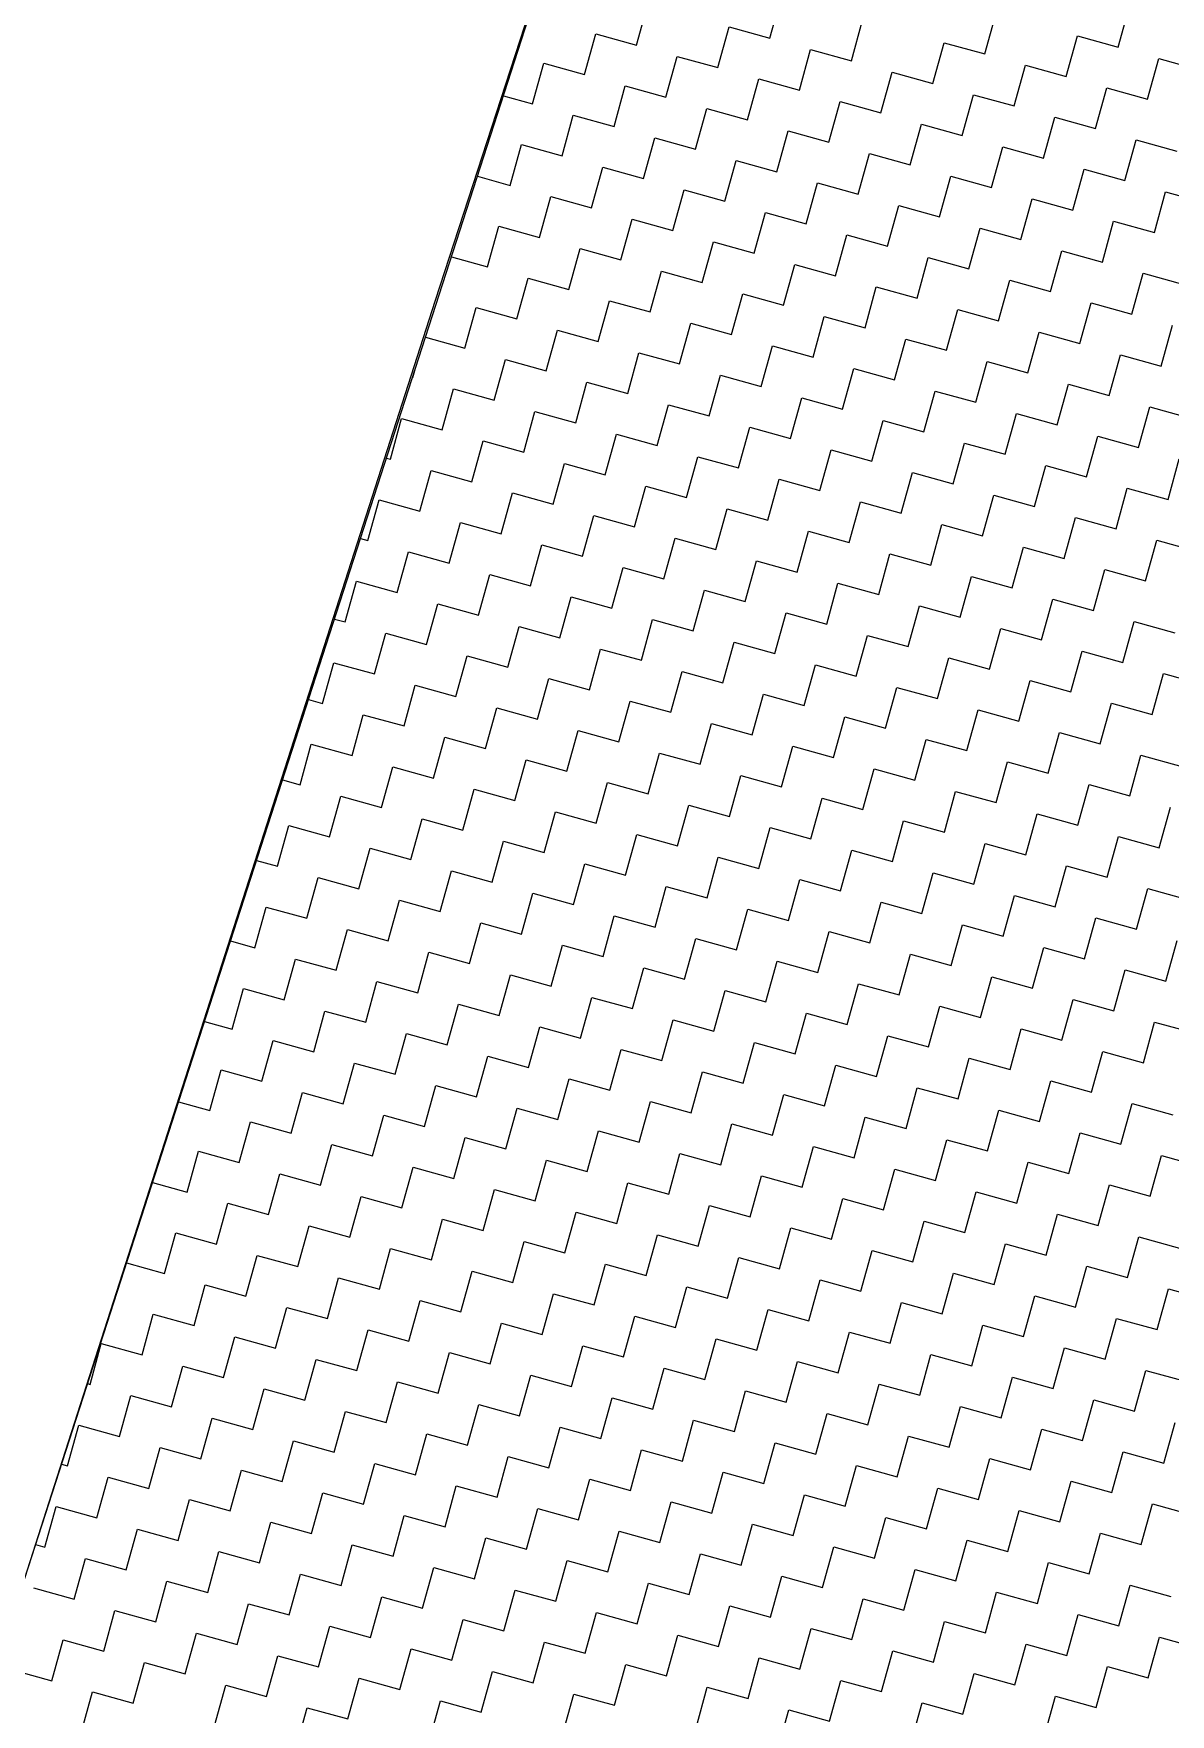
# Model space of a CAD drawing. Header units: metres. Extents: x 291974 to 293244, y 2020596 to 2023640.
# Drawn here: x 292570.4 to 292637.8, y 2022921.2 to 2023020.7 of the extents above; entities that cross this region are included whole.
import ezdxf

# ---------------------------------------------------------------- set-up
doc = ezdxf.new("R2010")
doc.units = ezdxf.units.M
doc.header["$MEASUREMENT"] = 0
doc.layers.add('POLY_HATCH', color=12, linetype='Continuous')
doc.layers.add('V_BOUND_LINE', color=7, linetype='Continuous')

msp = doc.modelspace()

# ---------------------------------------------------------------- linework, layer by layer
at = {"layer": 'POLY_HATCH'}
msp.add_line((292537.101, 2022827.772), (292619.303, 2023082.129), dxfattribs=at)
at = {"layer": 'POLY_HATCH', "linetype": 'Continuous'}
for p, q in [((292606.151, 2023020.048), (292606.82, 2023022.458)), ((292614.051, 2023020.452), (292614.72, 2023022.863)), ((292634.672, 2023019.925), (292635.34, 2023022.335)), ((292610.972, 2023018.71), (292611.641, 2023021.121)), ((292611.641, 2023021.121), (292614.051, 2023020.452)), ((292618.872, 2023019.115), (292619.541, 2023021.526)), ((292626.772, 2023019.52), (292627.44, 2023021.931)), ((292603.072, 2023018.306), (292603.741, 2023020.716)), ((292603.741, 2023020.716), (292606.151, 2023020.048)), ((292623.693, 2023017.778), (292624.361, 2023020.189)), ((292624.361, 2023020.189), (292626.772, 2023019.52)), ((292631.593, 2023018.183), (292632.261, 2023020.594)), ((292632.261, 2023020.594), (292634.672, 2023019.925)), ((292599.993, 2023016.564), (292600.662, 2023018.974)), ((292600.662, 2023018.974), (292603.072, 2023018.306)), ((292607.893, 2023016.969), (292608.562, 2023019.379)), ((292608.562, 2023019.379), (292610.972, 2023018.71)), ((292615.793, 2023017.373), (292616.462, 2023019.784)), ((292616.462, 2023019.784), (292618.872, 2023019.115)), ((292636.414, 2023016.846), (292637.082, 2023019.256)), ((292637.082, 2023019.256), (292639.493, 2023018.588)), ((292612.714, 2023015.631), (292613.383, 2023018.042)), ((292613.383, 2023018.042), (292615.793, 2023017.373)), ((292620.614, 2023016.036), (292621.282, 2023018.447)), ((292621.282, 2023018.447), (292623.693, 2023017.778)), ((292628.514, 2023016.441), (292629.182, 2023018.852)), ((292629.182, 2023018.852), (292631.593, 2023018.183)), ((292598.269, 2023017.042), (292599.993, 2023016.564)), ((292604.814, 2023015.227), (292605.483, 2023017.637)), ((292605.483, 2023017.637), (292607.893, 2023016.969)), ((292625.435, 2023014.699), (292626.103, 2023017.11)), ((292626.103, 2023017.11), (292628.514, 2023016.441)), ((292633.335, 2023015.104), (292634.003, 2023017.515)), ((292634.003, 2023017.515), (292636.414, 2023016.846)), ((292609.635, 2023013.89), (292610.304, 2023016.3)), ((292610.304, 2023016.3), (292612.714, 2023015.631)), ((292617.535, 2023014.294), (292618.203, 2023016.705)), ((292618.203, 2023016.705), (292620.614, 2023016.036)), ((292601.735, 2023013.485), (292602.404, 2023015.895)), ((292602.404, 2023015.895), (292604.814, 2023015.227)), ((292622.356, 2023012.957), (292623.024, 2023015.368)), ((292623.024, 2023015.368), (292625.435, 2023014.699)), ((292630.256, 2023013.362), (292630.924, 2023015.773)), ((292630.924, 2023015.773), (292633.335, 2023015.104)), ((292598.656, 2023011.743), (292599.325, 2023014.153)), ((292599.325, 2023014.153), (292601.735, 2023013.485)), ((292606.556, 2023012.148), (292607.225, 2023014.558)), ((292607.225, 2023014.558), (292609.635, 2023013.89)), ((292614.456, 2023012.552), (292615.124, 2023014.963)), ((292615.124, 2023014.963), (292617.535, 2023014.294)), ((292627.177, 2023011.62), (292627.845, 2023014.031)), ((292627.845, 2023014.031), (292630.256, 2023013.362)), ((292635.077, 2023012.025), (292635.745, 2023014.436)), ((292635.745, 2023014.436), (292638.156, 2023013.767)), ((292611.377, 2023010.811), (292612.045, 2023013.221)), ((292612.045, 2023013.221), (292614.456, 2023012.552)), ((292619.277, 2023011.215), (292619.945, 2023013.626)), ((292619.945, 2023013.626), (292622.356, 2023012.957)), ((292596.729, 2023012.277), (292598.656, 2023011.743)), ((292603.477, 2023010.406), (292604.146, 2023012.816)), ((292604.146, 2023012.816), (292606.556, 2023012.148)), ((292624.098, 2023009.878), (292624.766, 2023012.289)), ((292624.766, 2023012.289), (292627.177, 2023011.62)), ((292631.998, 2023010.283), (292632.666, 2023012.694)), ((292632.666, 2023012.694), (292635.077, 2023012.025)), ((292600.398, 2023008.664), (292601.067, 2023011.074)), ((292601.067, 2023011.074), (292603.477, 2023010.406)), ((292608.298, 2023009.069), (292608.966, 2023011.479)), ((292608.966, 2023011.479), (292611.377, 2023010.811)), ((292616.198, 2023009.473), (292616.866, 2023011.884)), ((292616.866, 2023011.884), (292619.277, 2023011.215)), ((292636.819, 2023008.946), (292637.487, 2023011.357)), ((292637.487, 2023011.357), (292639.898, 2023010.688)), ((292613.119, 2023007.732), (292613.787, 2023010.142)), ((292613.787, 2023010.142), (292616.198, 2023009.473)), ((292621.019, 2023008.136), (292621.687, 2023010.547)), ((292621.687, 2023010.547), (292624.098, 2023009.878)), ((292628.919, 2023008.541), (292629.587, 2023010.952)), ((292629.587, 2023010.952), (292631.998, 2023010.283)), ((292597.319, 2023006.922), (292597.988, 2023009.332)), ((292597.988, 2023009.332), (292600.398, 2023008.664)), ((292605.219, 2023007.327), (292605.887, 2023009.737)), ((292605.887, 2023009.737), (292608.298, 2023009.069)), ((292625.84, 2023006.799), (292626.508, 2023009.21)), ((292626.508, 2023009.21), (292628.919, 2023008.541)), ((292633.74, 2023007.204), (292634.408, 2023009.615)), ((292634.408, 2023009.615), (292636.819, 2023008.946)), ((292610.04, 2023005.99), (292610.708, 2023008.4)), ((292610.708, 2023008.4), (292613.119, 2023007.732)), ((292617.94, 2023006.394), (292618.608, 2023008.805)), ((292618.608, 2023008.805), (292621.019, 2023008.136)), ((292595.189, 2023007.513), (292597.319, 2023006.922)), ((292602.14, 2023005.585), (292602.808, 2023007.995)), ((292602.808, 2023007.995), (292605.219, 2023007.327)), ((292614.861, 2023004.653), (292615.529, 2023007.063)), ((292615.529, 2023007.063), (292617.94, 2023006.394)), ((292622.761, 2023005.057), (292623.429, 2023007.468)), ((292623.429, 2023007.468), (292625.84, 2023006.799)), ((292630.661, 2023005.462), (292631.329, 2023007.873)), ((292631.329, 2023007.873), (292633.74, 2023007.204)), ((292599.061, 2023003.843), (292599.729, 2023006.253)), ((292599.729, 2023006.253), (292602.14, 2023005.585)), ((292606.961, 2023004.248), (292607.629, 2023006.658)), ((292607.629, 2023006.658), (292610.04, 2023005.99)), ((292627.582, 2023003.72), (292628.25, 2023006.131)), ((292628.25, 2023006.131), (292630.661, 2023005.462)), ((292635.482, 2023004.125), (292636.15, 2023006.536)), ((292636.15, 2023006.536), (292638.561, 2023005.867)), ((292611.782, 2023002.911), (292612.45, 2023005.321)), ((292612.45, 2023005.321), (292614.861, 2023004.653)), ((292619.682, 2023003.315), (292620.35, 2023005.726)), ((292620.35, 2023005.726), (292622.761, 2023005.057)), ((292595.982, 2023002.101), (292596.65, 2023004.511)), ((292596.65, 2023004.511), (292599.061, 2023003.843)), ((292603.882, 2023002.506), (292604.55, 2023004.916)), ((292604.55, 2023004.916), (292606.961, 2023004.248)), ((292624.503, 2023001.978), (292625.171, 2023004.389)), ((292625.171, 2023004.389), (292627.582, 2023003.72)), ((292632.403, 2023002.383), (292633.071, 2023004.794)), ((292633.071, 2023004.794), (292635.482, 2023004.125)), ((292600.803, 2023000.764), (292601.471, 2023003.174)), ((292601.471, 2023003.174), (292603.882, 2023002.506)), ((292608.703, 2023001.169), (292609.371, 2023003.579)), ((292609.371, 2023003.579), (292611.782, 2023002.911)), ((292616.603, 2023001.574), (292617.271, 2023003.984)), ((292617.271, 2023003.984), (292619.682, 2023003.315)), ((292629.324, 2023000.641), (292629.992, 2023003.052)), ((292629.992, 2023003.052), (292632.403, 2023002.383)), ((292637.223, 2023001.046), (292637.892, 2023003.457)), ((292593.649, 2023002.748), (292595.982, 2023002.101)), ((292613.524, 2022999.832), (292614.192, 2023002.242)), ((292614.192, 2023002.242), (292616.603, 2023001.574)), ((292621.424, 2023000.236), (292622.092, 2023002.647)), ((292622.092, 2023002.647), (292624.503, 2023001.978)), ((292597.724, 2022999.022), (292598.392, 2023001.432)), ((292598.392, 2023001.432), (292600.803, 2023000.764)), ((292605.624, 2022999.427), (292606.292, 2023001.837)), ((292606.292, 2023001.837), (292608.703, 2023001.169)), ((292626.245, 2022998.899), (292626.913, 2023001.31)), ((292626.913, 2023001.31), (292629.324, 2023000.641)), ((292634.144, 2022999.304), (292634.813, 2023001.715)), ((292634.813, 2023001.715), (292637.223, 2023001.046)), ((292592.879, 2023000.366), (292592.903, 2023000.359)), ((292592.903, 2023000.359), (292593.058, 2023000.918)), ((292602.545, 2022997.685), (292603.213, 2023000.095)), ((292603.213, 2023000.095), (292605.624, 2022999.427)), ((292610.445, 2022998.09), (292611.113, 2023000.5)), ((292611.113, 2023000.5), (292613.524, 2022999.832)), ((292618.345, 2022998.495), (292619.013, 2023000.905)), ((292619.013, 2023000.905), (292621.424, 2023000.236)), ((292594.645, 2022997.28), (292595.313, 2022999.691)), ((292595.313, 2022999.691), (292597.724, 2022999.022)), ((292615.266, 2022996.753), (292615.934, 2022999.163)), ((292615.934, 2022999.163), (292618.345, 2022998.495)), ((292623.166, 2022997.157), (292623.834, 2022999.568)), ((292623.834, 2022999.568), (292626.245, 2022998.899)), ((292631.065, 2022997.562), (292631.734, 2022999.973)), ((292631.734, 2022999.973), (292634.144, 2022999.304)), ((292599.466, 2022995.943), (292600.134, 2022998.353)), ((292600.134, 2022998.353), (292602.545, 2022997.685)), ((292607.366, 2022996.348), (292608.034, 2022998.758)), ((292608.034, 2022998.758), (292610.445, 2022998.09)), ((292627.986, 2022995.82), (292628.655, 2022998.231)), ((292628.655, 2022998.231), (292631.065, 2022997.562)), ((292635.886, 2022996.225), (292636.555, 2022998.636)), ((292636.555, 2022998.636), (292638.965, 2022997.967)), ((292591.566, 2022995.538), (292592.234, 2022997.949)), ((292592.234, 2022997.949), (292594.645, 2022997.28)), ((292612.187, 2022995.011), (292612.855, 2022997.421)), ((292612.855, 2022997.421), (292615.266, 2022996.753)), ((292620.087, 2022995.416), (292620.755, 2022997.826)), ((292620.755, 2022997.826), (292623.166, 2022997.157)), ((292596.387, 2022994.201), (292597.055, 2022996.612)), ((292597.055, 2022996.612), (292599.466, 2022995.943)), ((292604.287, 2022994.606), (292604.955, 2022997.016)), ((292604.955, 2022997.016), (292607.366, 2022996.348)), ((292617.008, 2022993.674), (292617.676, 2022996.084)), ((292617.676, 2022996.084), (292620.087, 2022995.416)), ((292624.907, 2022994.078), (292625.576, 2022996.489)), ((292625.576, 2022996.489), (292627.986, 2022995.82)), ((292632.807, 2022994.483), (292633.476, 2022996.894)), ((292633.476, 2022996.894), (292635.886, 2022996.225)), ((292591.34, 2022995.601), (292591.566, 2022995.538)), ((292601.208, 2022992.864), (292601.876, 2022995.274)), ((292601.876, 2022995.274), (292604.287, 2022994.606)), ((292609.108, 2022993.269), (292609.776, 2022995.679)), ((292609.776, 2022995.679), (292612.187, 2022995.011)), ((292629.728, 2022992.741), (292630.397, 2022995.152)), ((292630.397, 2022995.152), (292632.807, 2022994.483)), ((292637.628, 2022993.146), (292638.297, 2022995.557)), ((292593.308, 2022992.459), (292593.976, 2022994.87)), ((292593.976, 2022994.87), (292596.387, 2022994.201)), ((292613.929, 2022991.932), (292614.597, 2022994.342)), ((292614.597, 2022994.342), (292617.008, 2022993.674)), ((292621.828, 2022992.337), (292622.497, 2022994.747)), ((292622.497, 2022994.747), (292624.907, 2022994.078)), ((292590.229, 2022990.717), (292590.897, 2022993.128)), ((292590.897, 2022993.128), (292593.308, 2022992.459)), ((292598.129, 2022991.122), (292598.797, 2022993.533)), ((292598.797, 2022993.533), (292601.208, 2022992.864)), ((292606.029, 2022991.527), (292606.697, 2022993.937)), ((292606.697, 2022993.937), (292609.108, 2022993.269)), ((292626.649, 2022990.999), (292627.318, 2022993.41)), ((292627.318, 2022993.41), (292629.728, 2022992.741)), ((292634.549, 2022991.404), (292635.218, 2022993.815)), ((292635.218, 2022993.815), (292637.628, 2022993.146)), ((292602.95, 2022989.785), (292603.618, 2022992.195)), ((292603.618, 2022992.195), (292606.029, 2022991.527)), ((292610.85, 2022990.19), (292611.518, 2022992.6)), ((292611.518, 2022992.6), (292613.929, 2022991.932)), ((292618.749, 2022990.595), (292619.418, 2022993.005)), ((292619.418, 2022993.005), (292621.828, 2022992.337)), ((292595.05, 2022989.38), (292595.718, 2022991.791)), ((292595.718, 2022991.791), (292598.129, 2022991.122)), ((292615.67, 2022988.853), (292616.339, 2022991.263)), ((292616.339, 2022991.263), (292618.749, 2022990.595)), ((292623.57, 2022989.258), (292624.239, 2022991.668)), ((292624.239, 2022991.668), (292626.649, 2022990.999)), ((292631.47, 2022989.662), (292632.139, 2022992.073)), ((292632.139, 2022992.073), (292634.549, 2022991.404)), ((292589.8, 2022990.836), (292590.229, 2022990.717)), ((292599.871, 2022988.043), (292600.539, 2022990.454)), ((292600.539, 2022990.454), (292602.95, 2022989.785)), ((292607.771, 2022988.448), (292608.439, 2022990.858)), ((292608.439, 2022990.858), (292610.85, 2022990.19)), ((292628.391, 2022987.92), (292629.06, 2022990.331)), ((292629.06, 2022990.331), (292631.47, 2022989.662)), ((292636.291, 2022988.325), (292636.96, 2022990.736)), ((292636.96, 2022990.736), (292639.37, 2022990.067)), ((292591.971, 2022987.638), (292592.639, 2022990.049)), ((292592.639, 2022990.049), (292595.05, 2022989.38)), ((292604.692, 2022986.706), (292605.36, 2022989.116)), ((292605.36, 2022989.116), (292607.771, 2022988.448)), ((292612.591, 2022987.111), (292613.26, 2022989.521)), ((292613.26, 2022989.521), (292615.67, 2022988.853)), ((292620.491, 2022987.516), (292621.16, 2022989.926)), ((292621.16, 2022989.926), (292623.57, 2022989.258)), ((292588.892, 2022985.896), (292589.56, 2022988.307)), ((292589.56, 2022988.307), (292591.971, 2022987.638)), ((292596.792, 2022986.301), (292597.46, 2022988.712)), ((292597.46, 2022988.712), (292599.871, 2022988.043)), ((292617.412, 2022985.774), (292618.081, 2022988.184)), ((292618.081, 2022988.184), (292620.491, 2022987.516)), ((292625.312, 2022986.179), (292625.981, 2022988.589)), ((292625.981, 2022988.589), (292628.391, 2022987.92)), ((292633.212, 2022986.583), (292633.881, 2022988.994)), ((292633.881, 2022988.994), (292636.291, 2022988.325)), ((292601.613, 2022984.964), (292602.281, 2022987.375)), ((292602.281, 2022987.375), (292604.692, 2022986.706)), ((292609.512, 2022985.369), (292610.181, 2022987.779)), ((292610.181, 2022987.779), (292612.591, 2022987.111)), ((292630.133, 2022984.841), (292630.802, 2022987.252)), ((292630.802, 2022987.252), (292633.212, 2022986.583)), ((292593.713, 2022984.559), (292594.381, 2022986.97)), ((292594.381, 2022986.97), (292596.792, 2022986.301)), ((292614.333, 2022984.032), (292615.002, 2022986.442)), ((292615.002, 2022986.442), (292617.412, 2022985.774)), ((292622.233, 2022984.437), (292622.902, 2022986.847)), ((292622.902, 2022986.847), (292625.312, 2022986.179)), ((292588.26, 2022986.072), (292588.892, 2022985.896)), ((292590.634, 2022982.817), (292591.302, 2022985.228)), ((292591.302, 2022985.228), (292593.713, 2022984.559)), ((292598.534, 2022983.222), (292599.202, 2022985.633)), ((292599.202, 2022985.633), (292601.613, 2022984.964)), ((292606.433, 2022983.627), (292607.102, 2022986.037)), ((292607.102, 2022986.037), (292609.512, 2022985.369)), ((292627.054, 2022983.1), (292627.723, 2022985.51)), ((292627.723, 2022985.51), (292630.133, 2022984.841)), ((292634.954, 2022983.504), (292635.623, 2022985.915)), ((292635.623, 2022985.915), (292638.033, 2022985.246)), ((292603.354, 2022981.885), (292604.023, 2022984.296)), ((292604.023, 2022984.296), (292606.433, 2022983.627)), ((292611.254, 2022982.29), (292611.923, 2022984.7)), ((292611.923, 2022984.7), (292614.333, 2022984.032)), ((292619.154, 2022982.695), (292619.823, 2022985.105)), ((292619.823, 2022985.105), (292622.233, 2022984.437)), ((292631.875, 2022981.762), (292632.544, 2022984.173)), ((292632.544, 2022984.173), (292634.954, 2022983.504)), ((292587.555, 2022981.075), (292588.223, 2022983.486)), ((292588.223, 2022983.486), (292590.634, 2022982.817)), ((292595.455, 2022981.48), (292596.123, 2022983.891)), ((292596.123, 2022983.891), (292598.534, 2022983.222)), ((292616.075, 2022980.953), (292616.744, 2022983.363)), ((292616.744, 2022983.363), (292619.154, 2022982.695)), ((292623.975, 2022981.358), (292624.644, 2022983.768)), ((292624.644, 2022983.768), (292627.054, 2022983.1)), ((292592.376, 2022979.738), (292593.044, 2022982.149)), ((292593.044, 2022982.149), (292595.455, 2022981.48)), ((292600.275, 2022980.143), (292600.944, 2022982.554)), ((292600.944, 2022982.554), (292603.354, 2022981.885)), ((292608.175, 2022980.548), (292608.844, 2022982.958)), ((292608.844, 2022982.958), (292611.254, 2022982.29)), ((292628.796, 2022980.021), (292629.465, 2022982.431)), ((292629.465, 2022982.431), (292631.875, 2022981.762)), ((292636.696, 2022980.425), (292637.365, 2022982.836)), ((292637.365, 2022982.836), (292639.775, 2022982.167)), ((292586.72, 2022981.307), (292587.555, 2022981.075)), ((292605.096, 2022978.806), (292605.765, 2022981.217)), ((292605.765, 2022981.217), (292608.175, 2022980.548)), ((292612.996, 2022979.211), (292613.665, 2022981.621)), ((292613.665, 2022981.621), (292616.075, 2022980.953)), ((292620.896, 2022979.616), (292621.565, 2022982.026)), ((292621.565, 2022982.026), (292623.975, 2022981.358)), ((292589.297, 2022977.996), (292589.965, 2022980.407)), ((292589.965, 2022980.407), (292592.376, 2022979.738)), ((292597.196, 2022978.401), (292597.865, 2022980.812)), ((292597.865, 2022980.812), (292600.275, 2022980.143)), ((292617.817, 2022977.874), (292618.486, 2022980.284)), ((292618.486, 2022980.284), (292620.896, 2022979.616)), ((292625.717, 2022978.279), (292626.386, 2022980.689)), ((292626.386, 2022980.689), (292628.796, 2022980.021)), ((292633.617, 2022978.683), (292634.286, 2022981.094)), ((292634.286, 2022981.094), (292636.696, 2022980.425)), ((292602.017, 2022977.064), (292602.686, 2022979.475)), ((292602.686, 2022979.475), (292605.096, 2022978.806)), ((292609.917, 2022977.469), (292610.586, 2022979.879)), ((292610.586, 2022979.879), (292612.996, 2022979.211)), ((292630.538, 2022976.942), (292631.207, 2022979.352)), ((292631.207, 2022979.352), (292633.617, 2022978.683)), ((292586.218, 2022976.254), (292586.886, 2022978.665)), ((292586.886, 2022978.665), (292589.297, 2022977.996)), ((292594.117, 2022976.659), (292594.786, 2022979.07)), ((292594.786, 2022979.07), (292597.196, 2022978.401)), ((292614.738, 2022976.132), (292615.407, 2022978.542)), ((292615.407, 2022978.542), (292617.817, 2022977.874)), ((292622.638, 2022976.537), (292623.307, 2022978.947)), ((292623.307, 2022978.947), (292625.717, 2022978.279)), ((292591.038, 2022974.917), (292591.707, 2022977.328)), ((292591.707, 2022977.328), (292594.117, 2022976.659)), ((292598.938, 2022975.322), (292599.607, 2022977.733)), ((292599.607, 2022977.733), (292602.017, 2022977.064)), ((292606.838, 2022975.727), (292607.507, 2022978.138)), ((292607.507, 2022978.138), (292609.917, 2022977.469)), ((292619.559, 2022974.795), (292620.228, 2022977.205)), ((292620.228, 2022977.205), (292622.638, 2022976.537)), ((292627.459, 2022975.2), (292628.128, 2022977.61)), ((292628.128, 2022977.61), (292630.538, 2022976.942)), ((292635.359, 2022975.604), (292636.027, 2022978.015)), ((292636.027, 2022978.015), (292638.438, 2022977.346)), ((292585.18, 2022976.542), (292586.218, 2022976.254)), ((292603.759, 2022973.985), (292604.428, 2022976.396)), ((292604.428, 2022976.396), (292606.838, 2022975.727)), ((292611.659, 2022974.39), (292612.328, 2022976.8)), ((292612.328, 2022976.8), (292614.738, 2022976.132)), ((292632.28, 2022973.863), (292632.948, 2022976.273)), ((292632.948, 2022976.273), (292635.359, 2022975.604)), ((292587.959, 2022973.175), (292588.628, 2022975.586)), ((292588.628, 2022975.586), (292591.038, 2022974.917)), ((292595.859, 2022973.58), (292596.528, 2022975.991)), ((292596.528, 2022975.991), (292598.938, 2022975.322)), ((292616.48, 2022973.053), (292617.149, 2022975.463)), ((292617.149, 2022975.463), (292619.559, 2022974.795)), ((292624.38, 2022973.458), (292625.049, 2022975.868)), ((292625.049, 2022975.868), (292627.459, 2022975.2)), ((292592.78, 2022971.838), (292593.449, 2022974.249)), ((292593.449, 2022974.249), (292595.859, 2022973.58)), ((292600.68, 2022972.243), (292601.349, 2022974.654)), ((292601.349, 2022974.654), (292603.759, 2022973.985)), ((292608.58, 2022972.648), (292609.249, 2022975.059)), ((292609.249, 2022975.059), (292611.659, 2022974.39)), ((292629.201, 2022972.121), (292629.869, 2022974.531)), ((292629.869, 2022974.531), (292632.28, 2022973.863)), ((292637.101, 2022972.525), (292637.769, 2022974.936)), ((292584.88, 2022971.434), (292585.549, 2022973.844)), ((292585.549, 2022973.844), (292587.959, 2022973.175)), ((292605.501, 2022970.906), (292606.17, 2022973.317)), ((292606.17, 2022973.317), (292608.58, 2022972.648)), ((292613.401, 2022971.311), (292614.07, 2022973.721)), ((292614.07, 2022973.721), (292616.48, 2022973.053)), ((292621.301, 2022971.716), (292621.97, 2022974.126)), ((292621.97, 2022974.126), (292624.38, 2022973.458)), ((292634.022, 2022970.784), (292634.69, 2022973.194)), ((292634.69, 2022973.194), (292637.101, 2022972.525)), ((292589.701, 2022970.096), (292590.37, 2022972.507)), ((292590.37, 2022972.507), (292592.78, 2022971.838)), ((292597.601, 2022970.501), (292598.27, 2022972.912)), ((292598.27, 2022972.912), (292600.68, 2022972.243)), ((292618.222, 2022969.974), (292618.891, 2022972.384)), ((292618.891, 2022972.384), (292621.301, 2022971.716)), ((292626.122, 2022970.379), (292626.79, 2022972.789)), ((292626.79, 2022972.789), (292629.201, 2022972.121)), ((292583.64, 2022971.777), (292584.88, 2022971.434)), ((292602.422, 2022969.164), (292603.091, 2022971.575)), ((292603.091, 2022971.575), (292605.501, 2022970.906)), ((292610.322, 2022969.569), (292610.991, 2022971.98)), ((292610.991, 2022971.98), (292613.401, 2022971.311)), ((292630.943, 2022969.042), (292631.611, 2022971.452)), ((292631.611, 2022971.452), (292634.022, 2022970.784)), ((292586.622, 2022968.355), (292587.291, 2022970.765)), ((292587.291, 2022970.765), (292589.701, 2022970.096)), ((292594.522, 2022968.759), (292595.191, 2022971.17)), ((292595.191, 2022971.17), (292597.601, 2022970.501)), ((292607.243, 2022967.827), (292607.912, 2022970.238)), ((292607.912, 2022970.238), (292610.322, 2022969.569)), ((292615.143, 2022968.232), (292615.812, 2022970.642)), ((292615.812, 2022970.642), (292618.222, 2022969.974)), ((292623.043, 2022968.637), (292623.711, 2022971.047)), ((292623.711, 2022971.047), (292626.122, 2022970.379)), ((292591.443, 2022967.017), (292592.112, 2022969.428)), ((292592.112, 2022969.428), (292594.522, 2022968.759)), ((292599.343, 2022967.422), (292600.012, 2022969.833)), ((292600.012, 2022969.833), (292602.422, 2022969.164)), ((292619.964, 2022966.895), (292620.632, 2022969.305)), ((292620.632, 2022969.305), (292623.043, 2022968.637)), ((292627.864, 2022967.3), (292628.532, 2022969.71)), ((292628.532, 2022969.71), (292630.943, 2022969.042)), ((292635.764, 2022967.705), (292636.432, 2022970.115)), ((292636.432, 2022970.115), (292638.843, 2022969.446)), ((292583.543, 2022966.613), (292584.212, 2022969.023)), ((292584.212, 2022969.023), (292586.622, 2022968.355)), ((292604.164, 2022966.085), (292604.833, 2022968.496)), ((292604.833, 2022968.496), (292607.243, 2022967.827)), ((292612.064, 2022966.49), (292612.733, 2022968.901)), ((292612.733, 2022968.901), (292615.143, 2022968.232)), ((292632.685, 2022965.963), (292633.353, 2022968.373)), ((292633.353, 2022968.373), (292635.764, 2022967.705)), ((292588.364, 2022965.276), (292589.033, 2022967.686)), ((292589.033, 2022967.686), (292591.443, 2022967.017)), ((292596.264, 2022965.68), (292596.933, 2022968.091)), ((292596.933, 2022968.091), (292599.343, 2022967.422)), ((292616.885, 2022965.153), (292617.553, 2022967.563)), ((292617.553, 2022967.563), (292619.964, 2022966.895)), ((292624.785, 2022965.558), (292625.453, 2022967.968)), ((292625.453, 2022967.968), (292627.864, 2022967.3)), ((292582.101, 2022967.013), (292583.543, 2022966.613)), ((292593.185, 2022963.938), (292593.854, 2022966.349)), ((292593.854, 2022966.349), (292596.264, 2022965.68)), ((292601.085, 2022964.343), (292601.754, 2022966.754)), ((292601.754, 2022966.754), (292604.164, 2022966.085)), ((292608.985, 2022964.748), (292609.654, 2022967.159)), ((292609.654, 2022967.159), (292612.064, 2022966.49)), ((292621.706, 2022963.816), (292622.374, 2022966.226)), ((292622.374, 2022966.226), (292624.785, 2022965.558)), ((292629.606, 2022964.221), (292630.274, 2022966.631)), ((292630.274, 2022966.631), (292632.685, 2022965.963)), ((292637.506, 2022964.626), (292638.174, 2022967.036)), ((292585.285, 2022963.534), (292585.954, 2022965.944)), ((292585.954, 2022965.944), (292588.364, 2022965.276)), ((292605.906, 2022963.006), (292606.575, 2022965.417)), ((292606.575, 2022965.417), (292608.985, 2022964.748)), ((292613.806, 2022963.411), (292614.474, 2022965.822)), ((292614.474, 2022965.822), (292616.885, 2022965.153)), ((292634.427, 2022962.884), (292635.095, 2022965.294)), ((292635.095, 2022965.294), (292637.506, 2022964.626)), ((292590.106, 2022962.197), (292590.775, 2022964.607)), ((292590.775, 2022964.607), (292593.185, 2022963.938)), ((292598.006, 2022962.601), (292598.675, 2022965.012)), ((292598.675, 2022965.012), (292601.085, 2022964.343)), ((292618.627, 2022962.074), (292619.295, 2022964.484)), ((292619.295, 2022964.484), (292621.706, 2022963.816)), ((292626.527, 2022962.479), (292627.195, 2022964.889)), ((292627.195, 2022964.889), (292629.606, 2022964.221)), ((292582.206, 2022961.792), (292582.875, 2022964.202)), ((292582.875, 2022964.202), (292585.285, 2022963.534)), ((292594.927, 2022960.859), (292595.596, 2022963.27)), ((292595.596, 2022963.27), (292598.006, 2022962.601)), ((292602.827, 2022961.264), (292603.496, 2022963.675)), ((292603.496, 2022963.675), (292605.906, 2022963.006)), ((292610.727, 2022961.669), (292611.395, 2022964.08)), ((292611.395, 2022964.08), (292613.806, 2022963.411)), ((292631.348, 2022961.142), (292632.016, 2022963.552)), ((292632.016, 2022963.552), (292634.427, 2022962.884)), ((292580.561, 2022962.248), (292582.206, 2022961.792)), ((292587.027, 2022960.455), (292587.696, 2022962.865)), ((292587.696, 2022962.865), (292590.106, 2022962.197)), ((292607.648, 2022959.927), (292608.316, 2022962.338)), ((292608.316, 2022962.338), (292610.727, 2022961.669)), ((292615.548, 2022960.332), (292616.216, 2022962.743)), ((292616.216, 2022962.743), (292618.627, 2022962.074)), ((292623.448, 2022960.737), (292624.116, 2022963.147)), ((292624.116, 2022963.147), (292626.527, 2022962.479)), ((292591.848, 2022959.118), (292592.517, 2022961.528)), ((292592.517, 2022961.528), (292594.927, 2022960.859)), ((292599.748, 2022959.522), (292600.417, 2022961.933)), ((292600.417, 2022961.933), (292602.827, 2022961.264)), ((292620.369, 2022958.995), (292621.037, 2022961.405)), ((292621.037, 2022961.405), (292623.448, 2022960.737)), ((292628.269, 2022959.4), (292628.937, 2022961.81)), ((292628.937, 2022961.81), (292631.348, 2022961.142)), ((292636.169, 2022959.805), (292636.837, 2022962.215)), ((292636.837, 2022962.215), (292639.248, 2022961.547)), ((292583.948, 2022958.713), (292584.617, 2022961.123)), ((292584.617, 2022961.123), (292587.027, 2022960.455)), ((292604.569, 2022958.185), (292605.237, 2022960.596)), ((292605.237, 2022960.596), (292607.648, 2022959.927)), ((292612.469, 2022958.59), (292613.137, 2022961.001)), ((292613.137, 2022961.001), (292615.548, 2022960.332)), ((292633.09, 2022958.063), (292633.758, 2022960.473)), ((292633.758, 2022960.473), (292636.169, 2022959.805)), ((292580.869, 2022956.971), (292581.538, 2022959.381)), ((292581.538, 2022959.381), (292583.948, 2022958.713)), ((292588.769, 2022957.376), (292589.438, 2022959.786)), ((292589.438, 2022959.786), (292591.848, 2022959.118)), ((292596.669, 2022957.78), (292597.338, 2022960.191)), ((292597.338, 2022960.191), (292599.748, 2022959.522)), ((292609.39, 2022956.848), (292610.058, 2022959.259)), ((292610.058, 2022959.259), (292612.469, 2022958.59)), ((292617.29, 2022957.253), (292617.958, 2022959.664)), ((292617.958, 2022959.664), (292620.369, 2022958.995)), ((292625.19, 2022957.658), (292625.858, 2022960.068)), ((292625.858, 2022960.068), (292628.269, 2022959.4)), ((292593.59, 2022956.039), (292594.259, 2022958.449)), ((292594.259, 2022958.449), (292596.669, 2022957.78)), ((292601.49, 2022956.443), (292602.158, 2022958.854)), ((292602.158, 2022958.854), (292604.569, 2022958.185)), ((292622.111, 2022955.916), (292622.779, 2022958.326)), ((292622.779, 2022958.326), (292625.19, 2022957.658)), ((292630.011, 2022956.321), (292630.679, 2022958.731)), ((292630.679, 2022958.731), (292633.09, 2022958.063)), ((292579.021, 2022957.483), (292580.869, 2022956.971)), ((292585.69, 2022955.634), (292586.359, 2022958.044)), ((292586.359, 2022958.044), (292588.769, 2022957.376)), ((292606.311, 2022955.106), (292606.979, 2022957.517)), ((292606.979, 2022957.517), (292609.39, 2022956.848)), ((292614.211, 2022955.511), (292614.879, 2022957.922)), ((292614.879, 2022957.922), (292617.29, 2022957.253)), ((292634.832, 2022954.984), (292635.5, 2022957.394)), ((292635.5, 2022957.394), (292637.911, 2022956.726)), ((292582.611, 2022953.892), (292583.28, 2022956.302)), ((292583.28, 2022956.302), (292585.69, 2022955.634)), ((292590.511, 2022954.297), (292591.18, 2022956.707)), ((292591.18, 2022956.707), (292593.59, 2022956.039)), ((292598.411, 2022954.701), (292599.079, 2022957.112)), ((292599.079, 2022957.112), (292601.49, 2022956.443)), ((292619.032, 2022954.174), (292619.7, 2022956.585)), ((292619.7, 2022956.585), (292622.111, 2022955.916)), ((292626.932, 2022954.579), (292627.6, 2022956.989)), ((292627.6, 2022956.989), (292630.011, 2022956.321)), ((292595.332, 2022952.96), (292596, 2022955.37)), ((292596, 2022955.37), (292598.411, 2022954.701)), ((292603.232, 2022953.364), (292603.9, 2022955.775)), ((292603.9, 2022955.775), (292606.311, 2022955.106)), ((292611.132, 2022953.769), (292611.8, 2022956.18)), ((292611.8, 2022956.18), (292614.211, 2022955.511)), ((292631.753, 2022953.242), (292632.421, 2022955.652)), ((292632.421, 2022955.652), (292634.832, 2022954.984)), ((292579.532, 2022952.15), (292580.201, 2022954.56)), ((292580.201, 2022954.56), (292582.611, 2022953.892)), ((292587.432, 2022952.555), (292588.101, 2022954.965)), ((292588.101, 2022954.965), (292590.511, 2022954.297)), ((292608.053, 2022952.027), (292608.721, 2022954.438)), ((292608.721, 2022954.438), (292611.132, 2022953.769)), ((292615.953, 2022952.432), (292616.621, 2022954.843)), ((292616.621, 2022954.843), (292619.032, 2022954.174)), ((292623.853, 2022952.837), (292624.521, 2022955.247)), ((292624.521, 2022955.247), (292626.932, 2022954.579)), ((292636.573, 2022951.905), (292637.242, 2022954.315)), ((292637.242, 2022954.315), (292639.652, 2022953.647)), ((292592.253, 2022951.218), (292592.921, 2022953.628)), ((292592.921, 2022953.628), (292595.332, 2022952.96)), ((292600.153, 2022951.622), (292600.821, 2022954.033)), ((292600.821, 2022954.033), (292603.232, 2022953.364)), ((292620.774, 2022951.095), (292621.442, 2022953.506)), ((292621.442, 2022953.506), (292623.853, 2022952.837)), ((292628.674, 2022951.5), (292629.342, 2022953.91)), ((292629.342, 2022953.91), (292631.753, 2022953.242)), ((292577.481, 2022952.719), (292579.532, 2022952.15)), ((292584.353, 2022950.813), (292585.022, 2022953.223)), ((292585.022, 2022953.223), (292587.432, 2022952.555)), ((292597.074, 2022949.881), (292597.742, 2022952.291)), ((292597.742, 2022952.291), (292600.153, 2022951.622)), ((292604.974, 2022950.285), (292605.642, 2022952.696)), ((292605.642, 2022952.696), (292608.053, 2022952.027)), ((292612.874, 2022950.69), (292613.542, 2022953.101)), ((292613.542, 2022953.101), (292615.953, 2022952.432)), ((292633.494, 2022950.163), (292634.163, 2022952.573)), ((292634.163, 2022952.573), (292636.573, 2022951.905)), ((292581.274, 2022949.071), (292581.943, 2022951.481)), ((292581.943, 2022951.481), (292584.353, 2022950.813)), ((292589.174, 2022949.476), (292589.842, 2022951.886)), ((292589.842, 2022951.886), (292592.253, 2022951.218)), ((292609.795, 2022948.948), (292610.463, 2022951.359)), ((292610.463, 2022951.359), (292612.874, 2022950.69)), ((292617.695, 2022949.353), (292618.363, 2022951.764)), ((292618.363, 2022951.764), (292620.774, 2022951.095)), ((292625.595, 2022949.758), (292626.263, 2022952.168)), ((292626.263, 2022952.168), (292628.674, 2022951.5)), ((292593.995, 2022948.139), (292594.663, 2022950.549)), ((292594.663, 2022950.549), (292597.074, 2022949.881)), ((292601.895, 2022948.543), (292602.563, 2022950.954)), ((292602.563, 2022950.954), (292604.974, 2022950.285)), ((292622.516, 2022948.016), (292623.184, 2022950.427)), ((292623.184, 2022950.427), (292625.595, 2022949.758)), ((292630.415, 2022948.421), (292631.084, 2022950.831)), ((292631.084, 2022950.831), (292633.494, 2022950.163)), ((292578.195, 2022947.329), (292578.864, 2022949.739)), ((292578.864, 2022949.739), (292581.274, 2022949.071)), ((292586.095, 2022947.734), (292586.763, 2022950.144)), ((292586.763, 2022950.144), (292589.174, 2022949.476)), ((292606.716, 2022947.206), (292607.384, 2022949.617)), ((292607.384, 2022949.617), (292609.795, 2022948.948)), ((292614.616, 2022947.611), (292615.284, 2022950.022)), ((292615.284, 2022950.022), (292617.695, 2022949.353)), ((292635.236, 2022947.084), (292635.905, 2022949.494)), ((292635.905, 2022949.494), (292638.315, 2022948.826)), ((292583.016, 2022945.992), (292583.684, 2022948.402)), ((292583.684, 2022948.402), (292586.095, 2022947.734)), ((292590.916, 2022946.397), (292591.584, 2022948.807)), ((292591.584, 2022948.807), (292593.995, 2022948.139)), ((292598.816, 2022946.802), (292599.484, 2022949.212)), ((292599.484, 2022949.212), (292601.895, 2022948.543)), ((292619.437, 2022946.274), (292620.105, 2022948.685)), ((292620.105, 2022948.685), (292622.516, 2022948.016)), ((292627.336, 2022946.679), (292628.005, 2022949.089)), ((292628.005, 2022949.089), (292630.415, 2022948.421)), ((292575.941, 2022947.954), (292578.195, 2022947.329)), ((292595.737, 2022945.06), (292596.405, 2022947.47)), ((292596.405, 2022947.47), (292598.816, 2022946.802)), ((292603.637, 2022945.464), (292604.305, 2022947.875)), ((292604.305, 2022947.875), (292606.716, 2022947.206)), ((292611.537, 2022945.869), (292612.205, 2022948.28)), ((292612.205, 2022948.28), (292614.616, 2022947.611)), ((292624.257, 2022944.937), (292624.926, 2022947.348)), ((292624.926, 2022947.348), (292627.336, 2022946.679)), ((292632.157, 2022945.342), (292632.826, 2022947.752)), ((292632.826, 2022947.752), (292635.236, 2022947.084)), ((292579.937, 2022944.25), (292580.605, 2022946.66)), ((292580.605, 2022946.66), (292583.016, 2022945.992)), ((292587.837, 2022944.655), (292588.505, 2022947.065)), ((292588.505, 2022947.065), (292590.916, 2022946.397)), ((292608.458, 2022944.127), (292609.126, 2022946.538)), ((292609.126, 2022946.538), (292611.537, 2022945.869)), ((292616.358, 2022944.532), (292617.026, 2022946.943)), ((292617.026, 2022946.943), (292619.437, 2022946.274)), ((292636.978, 2022944.005), (292637.647, 2022946.415)), ((292637.647, 2022946.415), (292640.057, 2022945.747)), ((292584.758, 2022942.913), (292585.426, 2022945.323)), ((292585.426, 2022945.323), (292587.837, 2022944.655)), ((292592.658, 2022943.318), (292593.326, 2022945.728)), ((292593.326, 2022945.728), (292595.737, 2022945.06)), ((292600.558, 2022943.723), (292601.226, 2022946.133)), ((292601.226, 2022946.133), (292603.637, 2022945.464)), ((292621.178, 2022943.195), (292621.847, 2022945.606)), ((292621.847, 2022945.606), (292624.257, 2022944.937)), ((292629.078, 2022943.6), (292629.747, 2022946.01)), ((292629.747, 2022946.01), (292632.157, 2022945.342)), ((292576.858, 2022942.508), (292577.526, 2022944.918)), ((292577.526, 2022944.918), (292579.937, 2022944.25)), ((292597.479, 2022941.981), (292598.147, 2022944.391)), ((292598.147, 2022944.391), (292600.558, 2022943.723)), ((292605.379, 2022942.385), (292606.047, 2022944.796)), ((292606.047, 2022944.796), (292608.458, 2022944.127)), ((292613.279, 2022942.79), (292613.947, 2022945.201)), ((292613.947, 2022945.201), (292616.358, 2022944.532)), ((292633.899, 2022942.263), (292634.568, 2022944.673)), ((292634.568, 2022944.673), (292636.978, 2022944.005)), ((292581.679, 2022941.171), (292582.347, 2022943.581)), ((292582.347, 2022943.581), (292584.758, 2022942.913)), ((292589.579, 2022941.576), (292590.247, 2022943.986)), ((292590.247, 2022943.986), (292592.658, 2022943.318)), ((292610.2, 2022941.048), (292610.868, 2022943.459)), ((292610.868, 2022943.459), (292613.279, 2022942.79)), ((292618.099, 2022941.453), (292618.768, 2022943.864)), ((292618.768, 2022943.864), (292621.178, 2022943.195)), ((292625.999, 2022941.858), (292626.668, 2022944.269)), ((292626.668, 2022944.269), (292629.078, 2022943.6)), ((292573.779, 2022940.766), (292574.447, 2022943.177)), ((292574.447, 2022943.177), (292576.858, 2022942.508)), ((292594.4, 2022940.239), (292595.068, 2022942.649)), ((292595.068, 2022942.649), (292597.479, 2022941.981)), ((292602.3, 2022940.644), (292602.968, 2022943.054)), ((292602.968, 2022943.054), (292605.379, 2022942.385)), ((292622.92, 2022940.116), (292623.589, 2022942.527)), ((292623.589, 2022942.527), (292625.999, 2022941.858)), ((292630.82, 2022940.521), (292631.489, 2022942.931)), ((292631.489, 2022942.931), (292633.899, 2022942.263)), ((292578.6, 2022939.429), (292579.268, 2022941.839)), ((292579.268, 2022941.839), (292581.679, 2022941.171)), ((292586.5, 2022939.834), (292587.168, 2022942.244)), ((292587.168, 2022942.244), (292589.579, 2022941.576)), ((292607.121, 2022939.306), (292607.789, 2022941.717)), ((292607.789, 2022941.717), (292610.2, 2022941.048)), ((292615.02, 2022939.711), (292615.689, 2022942.122)), ((292615.689, 2022942.122), (292618.099, 2022941.453)), ((292635.641, 2022939.184), (292636.31, 2022941.594)), ((292636.31, 2022941.594), (292638.72, 2022940.926)), ((292573.631, 2022940.807), (292573.779, 2022940.766)), ((292583.421, 2022938.092), (292584.089, 2022940.502)), ((292584.089, 2022940.502), (292586.5, 2022939.834)), ((292591.321, 2022938.497), (292591.989, 2022940.907)), ((292591.989, 2022940.907), (292594.4, 2022940.239)), ((292599.221, 2022938.902), (292599.889, 2022941.312)), ((292599.889, 2022941.312), (292602.3, 2022940.644)), ((292611.941, 2022937.969), (292612.61, 2022940.38)), ((292612.61, 2022940.38), (292615.02, 2022939.711)), ((292619.841, 2022938.374), (292620.51, 2022940.785)), ((292620.51, 2022940.785), (292622.92, 2022940.116)), ((292627.741, 2022938.779), (292628.41, 2022941.19)), ((292628.41, 2022941.19), (292630.82, 2022940.521)), ((292575.521, 2022937.687), (292576.189, 2022940.098)), ((292576.189, 2022940.098), (292578.6, 2022939.429)), ((292596.142, 2022937.16), (292596.81, 2022939.57)), ((292596.81, 2022939.57), (292599.221, 2022938.902)), ((292604.042, 2022937.565), (292604.71, 2022939.975)), ((292604.71, 2022939.975), (292607.121, 2022939.306)), ((292624.662, 2022937.037), (292625.331, 2022939.448)), ((292625.331, 2022939.448), (292627.741, 2022938.779)), ((292632.562, 2022937.442), (292633.231, 2022939.852)), ((292633.231, 2022939.852), (292635.641, 2022939.184)), ((292580.342, 2022936.35), (292581.01, 2022938.76)), ((292581.01, 2022938.76), (292583.421, 2022938.092)), ((292588.242, 2022936.755), (292588.91, 2022939.165)), ((292588.91, 2022939.165), (292591.321, 2022938.497)), ((292608.862, 2022936.227), (292609.531, 2022938.638)), ((292609.531, 2022938.638), (292611.941, 2022937.969)), ((292616.762, 2022936.632), (292617.431, 2022939.043)), ((292617.431, 2022939.043), (292619.841, 2022938.374)), ((292637.383, 2022936.105), (292638.052, 2022938.515)), ((292572.442, 2022935.945), (292573.11, 2022938.356)), ((292573.11, 2022938.356), (292575.521, 2022937.687)), ((292585.163, 2022935.013), (292585.831, 2022937.423)), ((292585.831, 2022937.423), (292588.242, 2022936.755)), ((292593.063, 2022935.418), (292593.731, 2022937.828)), ((292593.731, 2022937.828), (292596.142, 2022937.16)), ((292600.963, 2022935.823), (292601.631, 2022938.233)), ((292601.631, 2022938.233), (292604.042, 2022937.565)), ((292621.583, 2022935.295), (292622.252, 2022937.706)), ((292622.252, 2022937.706), (292624.662, 2022937.037)), ((292629.483, 2022935.7), (292630.152, 2022938.111)), ((292630.152, 2022938.111), (292632.562, 2022937.442)), ((292577.263, 2022934.608), (292577.931, 2022937.019)), ((292577.931, 2022937.019), (292580.342, 2022936.35)), ((292597.884, 2022934.081), (292598.552, 2022936.491)), ((292598.552, 2022936.491), (292600.963, 2022935.823)), ((292605.783, 2022934.486), (292606.452, 2022936.896)), ((292606.452, 2022936.896), (292608.862, 2022936.227)), ((292613.683, 2022934.89), (292614.352, 2022937.301)), ((292614.352, 2022937.301), (292616.762, 2022936.632)), ((292626.404, 2022933.958), (292627.073, 2022936.369)), ((292627.073, 2022936.369), (292629.483, 2022935.7)), ((292634.304, 2022934.363), (292634.973, 2022936.773)), ((292634.973, 2022936.773), (292637.383, 2022936.105)), ((292572.092, 2022936.042), (292572.442, 2022935.945)), ((292582.084, 2022933.271), (292582.752, 2022935.681)), ((292582.752, 2022935.681), (292585.163, 2022935.013)), ((292589.984, 2022933.676), (292590.652, 2022936.086)), ((292590.652, 2022936.086), (292593.063, 2022935.418)), ((292610.604, 2022933.148), (292611.273, 2022935.559)), ((292611.273, 2022935.559), (292613.683, 2022934.89)), ((292618.504, 2022933.553), (292619.173, 2022935.964)), ((292619.173, 2022935.964), (292621.583, 2022935.295)), ((292574.184, 2022932.866), (292574.852, 2022935.277)), ((292574.852, 2022935.277), (292577.263, 2022934.608)), ((292594.805, 2022932.339), (292595.473, 2022934.749)), ((292595.473, 2022934.749), (292597.884, 2022934.081)), ((292602.704, 2022932.744), (292603.373, 2022935.154)), ((292603.373, 2022935.154), (292605.783, 2022934.486)), ((292623.325, 2022932.216), (292623.994, 2022934.627)), ((292623.994, 2022934.627), (292626.404, 2022933.958)), ((292631.225, 2022932.621), (292631.894, 2022935.032)), ((292631.894, 2022935.032), (292634.304, 2022934.363)), ((292571.105, 2022931.124), (292571.773, 2022933.535)), ((292571.773, 2022933.535), (292574.184, 2022932.866)), ((292579.005, 2022931.529), (292579.673, 2022933.94)), ((292579.673, 2022933.94), (292582.084, 2022933.271)), ((292586.905, 2022931.934), (292587.573, 2022934.344)), ((292587.573, 2022934.344), (292589.984, 2022933.676)), ((292599.625, 2022931.002), (292600.294, 2022933.412)), ((292600.294, 2022933.412), (292602.704, 2022932.744)), ((292607.525, 2022931.407), (292608.194, 2022933.817)), ((292608.194, 2022933.817), (292610.604, 2022933.148)), ((292615.425, 2022931.811), (292616.094, 2022934.222)), ((292616.094, 2022934.222), (292618.504, 2022933.553)), ((292636.046, 2022931.284), (292636.715, 2022933.694)), ((292636.715, 2022933.694), (292639.125, 2022933.026)), ((292583.826, 2022930.192), (292584.494, 2022932.602)), ((292584.494, 2022932.602), (292586.905, 2022931.934)), ((292591.726, 2022930.597), (292592.394, 2022933.007)), ((292592.394, 2022933.007), (292594.805, 2022932.339)), ((292612.346, 2022930.069), (292613.015, 2022932.48)), ((292613.015, 2022932.48), (292615.425, 2022931.811)), ((292620.246, 2022930.474), (292620.915, 2022932.885)), ((292620.915, 2022932.885), (292623.325, 2022932.216)), ((292628.146, 2022930.879), (292628.815, 2022933.29)), ((292628.815, 2022933.29), (292631.225, 2022932.621)), ((292575.926, 2022929.787), (292576.594, 2022932.198)), ((292576.594, 2022932.198), (292579.005, 2022931.529)), ((292596.546, 2022929.26), (292597.215, 2022931.67)), ((292597.215, 2022931.67), (292599.625, 2022931.002)), ((292604.446, 2022929.665), (292605.115, 2022932.075)), ((292605.115, 2022932.075), (292607.525, 2022931.407)), ((292625.067, 2022929.137), (292625.736, 2022931.548)), ((292625.736, 2022931.548), (292628.146, 2022930.879)), ((292632.967, 2022929.542), (292633.636, 2022931.952)), ((292633.636, 2022931.952), (292636.046, 2022931.284)), ((292570.552, 2022931.278), (292571.105, 2022931.124)), ((292572.847, 2022928.045), (292573.515, 2022930.456)), ((292573.515, 2022930.456), (292575.926, 2022929.787)), ((292580.747, 2022928.45), (292581.415, 2022930.861)), ((292581.415, 2022930.861), (292583.826, 2022930.192)), ((292588.647, 2022928.855), (292589.315, 2022931.265)), ((292589.315, 2022931.265), (292591.726, 2022930.597)), ((292609.267, 2022928.328), (292609.936, 2022930.738)), ((292609.936, 2022930.738), (292612.346, 2022930.069)), ((292617.167, 2022928.732), (292617.836, 2022931.143)), ((292617.836, 2022931.143), (292620.246, 2022930.474)), ((292585.568, 2022927.113), (292586.236, 2022929.523)), ((292586.236, 2022929.523), (292588.647, 2022928.855)), ((292593.467, 2022927.518), (292594.136, 2022929.928)), ((292594.136, 2022929.928), (292596.546, 2022929.26)), ((292601.367, 2022927.923), (292602.036, 2022930.333)), ((292602.036, 2022930.333), (292604.446, 2022929.665)), ((292621.988, 2022927.395), (292622.657, 2022929.806)), ((292622.657, 2022929.806), (292625.067, 2022929.137)), ((292629.888, 2022927.8), (292630.557, 2022930.211)), ((292630.557, 2022930.211), (292632.967, 2022929.542)), ((292570.436, 2022928.714), (292572.847, 2022928.045)), ((292577.668, 2022926.708), (292578.336, 2022929.119)), ((292578.336, 2022929.119), (292580.747, 2022928.45)), ((292598.288, 2022926.181), (292598.957, 2022928.591)), ((292598.957, 2022928.591), (292601.367, 2022927.923)), ((292606.188, 2022926.586), (292606.857, 2022928.996)), ((292606.857, 2022928.996), (292609.267, 2022928.328)), ((292614.088, 2022926.99), (292614.757, 2022929.401)), ((292614.757, 2022929.401), (292617.167, 2022928.732)), ((292626.809, 2022926.058), (292627.478, 2022928.469)), ((292627.478, 2022928.469), (292629.888, 2022927.8)), ((292634.709, 2022926.463), (292635.378, 2022928.873)), ((292635.378, 2022928.873), (292637.788, 2022928.205)), ((292582.489, 2022925.371), (292583.157, 2022927.782)), ((292583.157, 2022927.782), (292585.568, 2022927.113)), ((292590.388, 2022925.776), (292591.057, 2022928.186)), ((292591.057, 2022928.186), (292593.467, 2022927.518)), ((292611.009, 2022925.249), (292611.678, 2022927.659)), ((292611.678, 2022927.659), (292614.088, 2022926.99)), ((292618.909, 2022925.653), (292619.578, 2022928.064)), ((292619.578, 2022928.064), (292621.988, 2022927.395)), ((292574.589, 2022924.966), (292575.257, 2022927.377)), ((292575.257, 2022927.377), (292577.668, 2022926.708)), ((292587.309, 2022924.034), (292587.978, 2022926.444)), ((292587.978, 2022926.444), (292590.388, 2022925.776)), ((292595.209, 2022924.439), (292595.878, 2022926.849)), ((292595.878, 2022926.849), (292598.288, 2022926.181)), ((292603.109, 2022924.844), (292603.778, 2022927.254)), ((292603.778, 2022927.254), (292606.188, 2022926.586)), ((292623.73, 2022924.316), (292624.399, 2022926.727)), ((292624.399, 2022926.727), (292626.809, 2022926.058)), ((292631.63, 2022924.721), (292632.299, 2022927.132)), ((292632.299, 2022927.132), (292634.709, 2022926.463)), ((292571.51, 2022923.224), (292572.178, 2022925.635)), ((292572.178, 2022925.635), (292574.589, 2022924.966)), ((292579.41, 2022923.629), (292580.078, 2022926.04)), ((292580.078, 2022926.04), (292582.489, 2022925.371)), ((292600.03, 2022923.102), (292600.699, 2022925.512)), ((292600.699, 2022925.512), (292603.109, 2022924.844)), ((292607.93, 2022923.507), (292608.599, 2022925.917)), ((292608.599, 2022925.917), (292611.009, 2022925.249)), ((292615.83, 2022923.911), (292616.499, 2022926.322)), ((292616.499, 2022926.322), (292618.909, 2022925.653)), ((292636.451, 2022923.384), (292637.119, 2022925.794)), ((292637.119, 2022925.794), (292639.53, 2022925.126)), ((292584.23, 2022922.292), (292584.899, 2022924.703)), ((292584.899, 2022924.703), (292587.309, 2022924.034)), ((292592.13, 2022922.697), (292592.799, 2022925.107)), ((292592.799, 2022925.107), (292595.209, 2022924.439)), ((292612.751, 2022922.17), (292613.42, 2022924.58)), ((292613.42, 2022924.58), (292615.83, 2022923.911)), ((292620.651, 2022922.574), (292621.32, 2022924.985)), ((292621.32, 2022924.985), (292623.73, 2022924.316)), ((292628.551, 2022922.979), (292629.22, 2022925.39)), ((292629.22, 2022925.39), (292631.63, 2022924.721)), ((292569.099, 2022923.893), (292571.51, 2022923.224)), ((292576.331, 2022921.887), (292576.999, 2022924.298)), ((292576.999, 2022924.298), (292579.41, 2022923.629)), ((292596.951, 2022921.36), (292597.62, 2022923.77)), ((292597.62, 2022923.77), (292600.03, 2022923.102)), ((292604.851, 2022921.765), (292605.52, 2022924.175)), ((292605.52, 2022924.175), (292607.93, 2022923.507)), ((292625.472, 2022921.237), (292626.141, 2022923.648)), ((292626.141, 2022923.648), (292628.551, 2022922.979)), ((292633.372, 2022921.642), (292634.04, 2022924.053)), ((292634.04, 2022924.053), (292636.451, 2022923.384)), ((292573.252, 2022920.145), (292573.92, 2022922.556)), ((292573.92, 2022922.556), (292576.331, 2022921.887)), ((292581.151, 2022920.55), (292581.82, 2022922.961)), ((292581.82, 2022922.961), (292584.23, 2022922.292)), ((292589.051, 2022920.955), (292589.72, 2022923.365)), ((292589.72, 2022923.365), (292592.13, 2022922.697)), ((292609.672, 2022920.428), (292610.341, 2022922.838)), ((292610.341, 2022922.838), (292612.751, 2022922.17)), ((292617.572, 2022920.832), (292618.241, 2022923.243)), ((292618.241, 2022923.243), (292620.651, 2022922.574)), ((292585.972, 2022919.213), (292586.641, 2022921.624)), ((292586.641, 2022921.624), (292589.051, 2022920.955)), ((292593.872, 2022919.618), (292594.541, 2022922.028)), ((292594.541, 2022922.028), (292596.951, 2022921.36)), ((292601.772, 2022920.023), (292602.441, 2022922.433)), ((292602.441, 2022922.433), (292604.851, 2022921.765)), ((292614.493, 2022919.091), (292615.162, 2022921.501)), ((292615.162, 2022921.501), (292617.572, 2022920.832)), ((292622.393, 2022919.495), (292623.061, 2022921.906)), ((292623.061, 2022921.906), (292625.472, 2022921.237)), ((292630.293, 2022919.9), (292630.961, 2022922.311)), ((292630.961, 2022922.311), (292633.372, 2022921.642))]:
    msp.add_line(p, q, dxfattribs=at)
at = {"layer": 'V_BOUND_LINE'}
for p, q in [((292615.943, 2023071.69), (292594.231, 2023004.929)), ((292594.231, 2023004.929), (292572.312, 2022936.793)), ((292572.312, 2022936.793), (292543.845, 2022848.254))]:
    msp.add_line(p, q, dxfattribs=at)

doc.saveas('drawing.dxf')
